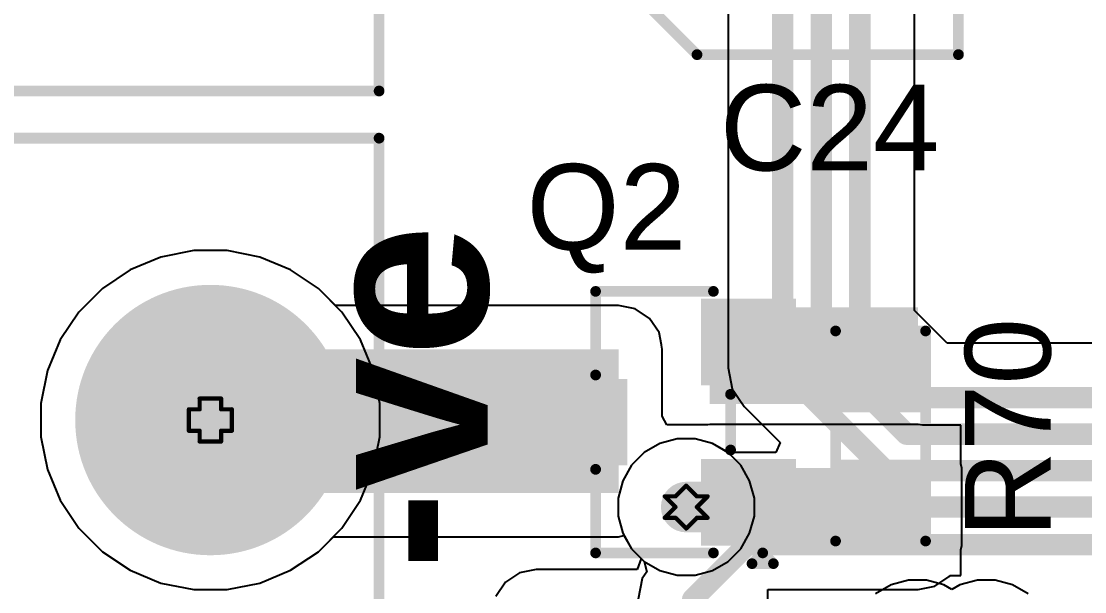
# Model space of a CAD drawing. Header units: inches. Extents: x -3 to 5437, y -3 to 5435.
# Drawn here: x 6.85 to 19.45, y 72.17 to 78.93 of the extents above; entities that cross this region are included whole.
import ezdxf

# ---------------------------------------------------------------- set-up
doc = ezdxf.new("R2010")
doc.units = ezdxf.units.IN
for name, color, linetype in [('Bottom Layer', 5, 'Continuous'), ('Bottom Solder', 6, 'Continuous'), ('Drill Drawing', 1, 'Continuous'), ('GND', 16, 'Continuous'), ('Multi-Layer', 9, 'Continuous'), ('Pad Holes', 156, 'Continuous'), ('PWR', 76, 'Continuous'), ('Top Layer', 1, 'Continuous'), ('Top Overlay', 2, 'Continuous'), ('Top Paste', 8, 'Continuous'), ('Top Solder', 216, 'Continuous'), ('Via Holes', 16, 'Continuous')]:
    doc.layers.add(name, color=color, linetype=linetype)
doc.styles.add('Arial', font='', dxfattribs={"height": 0.2})
doc.styles.add('Arial_Bold', font='', dxfattribs={"height": 0.2})
doc.styles.get('Arial').set_extended_font_data('Arial')
doc.styles.get('Arial_Bold').set_extended_font_data('Arial', bold=True)

# ---------------------------------------------------------------- blocks, each defined once
blk = doc.blocks.new('____23_123')
at = {"layer": 'Top Layer'}
for points in [[(-0.41, 1.46), (0.41, 1.46), (0.41, 0.54), (-0.41, 0.54)], [(-1.36, -0.54), (-0.54, -0.54), (-0.54, -1.46), (-1.36, -1.46)], [(0.54, -0.54), (1.36, -0.54), (1.36, -1.46), (0.54, -1.46)]]:
    blk.add_hatch(color=1, dxfattribs=at).paths.add_polyline_path(points)
at = {"layer": 'Top Paste'}
for points in [[(-0.41, 1.46), (0.41, 1.46), (0.41, 0.54), (-0.41, 0.54)], [(-1.36, -0.54), (-0.54, -0.54), (-0.54, -1.46), (-1.36, -1.46)], [(0.54, -0.54), (1.36, -0.54), (1.36, -1.46), (0.54, -1.46)]]:
    blk.add_hatch(color=8, dxfattribs=at).paths.add_polyline_path(points)
at = {"layer": 'Top Solder'}
for points in [[(-0.512, 1.562), (0.512, 1.562), (0.512, 0.438), (-0.512, 0.438)], [(-1.462, -0.438), (-0.438, -0.438), (-0.438, -1.562), (-1.462, -1.562)], [(0.438, -0.438), (1.462, -0.438), (1.462, -1.562), (0.438, -1.562)]]:
    blk.add_hatch(color=216, dxfattribs=at).paths.add_polyline_path(points)
at = {"layer": 'Top Overlay'}
for points in [[(-1.549, 0.813, 0.127, 0.127, 0), (-1.549, -0.584, 0.127, 0.127, 0)], [(-1.549, 0.813, 0.127, 0.127, 0), (-0.559, 0.813, 0.127, 0.127, 0)], [(0.559, 0.813, 0.127, 0.127, 0), (1.549, 0.813, 0.127, 0.127, 0)], [(1.549, 0.813, 0.127, 0.127, 0), (1.549, -0.584, 0.127, 0.127, 0)], [(-0.33, -0.787, 0.127, 0.127, 0), (0.33, -0.787, 0.127, 0.127, 0)], [(-1.676, -1.041, 0.127, 0.127, 0), (-1.549, -1.168, 0.127, 0.127, 0)], [(-1.676, -1.041, 0.127, 0.127, 0), (-1.676, -1.295, 0.127, 0.127, 0)], [(-1.549, -1.168, 0.127, 0.127, 0), (-1.676, -1.295, 0.127, 0.127, 0)]]:
    blk.add_lwpolyline(points, format="xyseb", dxfattribs=at)
for points in [[(-1.581, 0.813, 0.0635, 0.0635, 1), (-1.518, 0.813, 0.0635, 0.0635, 1)], [(-1.581, 0.813, 0.0635, 0.0635, 1), (-1.518, 0.813, 0.0635, 0.0635, 1)], [(-0.591, 0.813, 0.0635, 0.0635, 1), (-0.527, 0.813, 0.0635, 0.0635, 1)], [(0.527, 0.813, 0.0635, 0.0635, 1), (0.591, 0.813, 0.0635, 0.0635, 1)], [(1.518, 0.813, 0.0635, 0.0635, 1), (1.581, 0.813, 0.0635, 0.0635, 1)], [(1.518, 0.813, 0.0635, 0.0635, 1), (1.581, 0.813, 0.0635, 0.0635, 1)], [(-1.581, -0.584, 0.0635, 0.0635, 1), (-1.518, -0.584, 0.0635, 0.0635, 1)], [(1.518, -0.584, 0.0635, 0.0635, 1), (1.581, -0.584, 0.0635, 0.0635, 1)], [(-0.362, -0.787, 0.0635, 0.0635, 1), (-0.298, -0.787, 0.0635, 0.0635, 1)], [(0.298, -0.787, 0.0635, 0.0635, 1), (0.362, -0.787, 0.0635, 0.0635, 1)], [(-1.708, -1.041, 0.0635, 0.0635, 1), (-1.645, -1.041, 0.0635, 0.0635, 1)], [(-1.708, -1.041, 0.0635, 0.0635, 1), (-1.645, -1.041, 0.0635, 0.0635, 1)], [(-1.581, -1.168, 0.0635, 0.0635, 1), (-1.518, -1.168, 0.0635, 0.0635, 1)], [(-1.581, -1.168, 0.0635, 0.0635, 1), (-1.518, -1.168, 0.0635, 0.0635, 1)], [(-1.708, -1.295, 0.0635, 0.0635, 1), (-1.645, -1.295, 0.0635, 0.0635, 1)], [(-1.708, -1.295, 0.0635, 0.0635, 1), (-1.645, -1.295, 0.0635, 0.0635, 1)]]:
    blk.add_lwpolyline(points, format="xyseb", close=True, dxfattribs=at)
blk = doc.blocks.new('RES_0603_135')
at = {"layer": 'Top Layer'}
for points in [[(-0.381, 0.4445), (-0.381, -0.4445), (-1.143, -0.4445), (-1.143, 0.4445)], [(1.143, 0.4445), (1.143, -0.4445), (0.381, -0.4445), (0.381, 0.4445)]]:
    blk.add_hatch(color=1, dxfattribs=at).paths.add_polyline_path(points)
at = {"layer": 'Top Paste'}
for points in [[(-0.381, 0.4445), (-0.381, -0.4445), (-1.143, -0.4445), (-1.143, 0.4445)], [(1.143, 0.4445), (1.143, -0.4445), (0.381, -0.4445), (0.381, 0.4445)]]:
    blk.add_hatch(color=8, dxfattribs=at).paths.add_polyline_path(points)
at = {"layer": 'Top Solder'}
for points in [[(-0.2794, 0.5461), (-0.2794, -0.5461), (-1.2446, -0.5461), (-1.2446, 0.5461)], [(1.2446, 0.5461), (1.2446, -0.5461), (0.2794, -0.5461), (0.2794, 0.5461)]]:
    blk.add_hatch(color=216, dxfattribs=at).paths.add_polyline_path(points)
at = {"layer": 'Top Overlay'}
for points in [[(-1.2446, 0.5334, 0.127, 0.127, 0), (1.2446, 0.5334, 0.127, 0.127, 0)], [(-1.2446, 0.5334, 0.127, 0.127, 0), (-1.2446, -0.5334, 0.127, 0.127, 0)], [(1.2446, 0.5334, 0.127, 0.127, 0), (1.2446, -0.5334, 0.127, 0.127, 0)], [(-1.2446, -0.5334, 0.127, 0.127, 0), (1.2446, -0.5334, 0.127, 0.127, 0)]]:
    blk.add_lwpolyline(points, format="xyseb", dxfattribs=at)
for points in [[(-1.27635, 0.5334, 0.0635, 0.0635, 1), (-1.21285, 0.5334, 0.0635, 0.0635, 1)], [(-1.27635, 0.5334, 0.0635, 0.0635, 1), (-1.21285, 0.5334, 0.0635, 0.0635, 1)], [(1.21285, 0.5334, 0.0635, 0.0635, 1), (1.27635, 0.5334, 0.0635, 0.0635, 1)], [(1.21285, 0.5334, 0.0635, 0.0635, 1), (1.27635, 0.5334, 0.0635, 0.0635, 1)], [(-1.27635, -0.5334, 0.0635, 0.0635, 1), (-1.21285, -0.5334, 0.0635, 0.0635, 1)], [(-1.27635, -0.5334, 0.0635, 0.0635, 1), (-1.21285, -0.5334, 0.0635, 0.0635, 1)], [(1.21285, -0.5334, 0.0635, 0.0635, 1), (1.27635, -0.5334, 0.0635, 0.0635, 1)], [(1.21285, -0.5334, 0.0635, 0.0635, 1), (1.27635, -0.5334, 0.0635, 0.0635, 1)]]:
    blk.add_lwpolyline(points, format="xyseb", close=True, dxfattribs=at)
blk = doc.blocks.new('TBP01R1_508_02BE_335')
at = {"layer": 'Bottom Layer'}
blk.add_hatch(color=5, dxfattribs=at).paths.add_polyline_path([(-4.04, 1.5), (-1.04, 1.5), (-1.04, -1.5), (-4.04, -1.5)])
h = blk.add_hatch(color=5, dxfattribs=at)
edge = h.paths.add_edge_path()
edge.add_arc((2.54, 0), 1.5, 0, 360)
at = {"layer": 'Bottom Solder'}
blk.add_hatch(color=6, dxfattribs=at).paths.add_polyline_path([(-4.142, 1.602), (-0.938, 1.602), (-0.938, -1.602), (-4.142, -1.602)])
h = blk.add_hatch(color=6, dxfattribs=at)
edge = h.paths.add_edge_path()
edge.add_arc((2.54, 0), 1.602, 0, 360)
at = {"layer": 'GND'}
blk.add_hatch(color=16, dxfattribs=at).paths.add_polyline_path([(-4.04, 1.5), (-1.04, 1.5), (-1.04, -1.5), (-4.04, -1.5)])
h = blk.add_hatch(color=16, dxfattribs=at)
edge = h.paths.add_edge_path()
edge.add_arc((2.54, 0), 1.5, 0, 360)
at = {"layer": 'Multi-Layer'}
blk.add_hatch(color=9, dxfattribs=at).paths.add_polyline_path([(-4.04, 1.5), (-1.04, 1.5), (-1.04, -1.5), (-4.04, -1.5)])
h = blk.add_hatch(color=9, dxfattribs=at)
edge = h.paths.add_edge_path()
edge.add_arc((2.54, 0), 1.5, 0, 360)
at = {"layer": 'Pad Holes'}
h = blk.add_hatch(color=7, dxfattribs=at)
edge = h.paths.add_edge_path()
edge.add_arc((-2.54, 0), 0.85, 0, 360)
h = blk.add_hatch(color=7, dxfattribs=at)
edge = h.paths.add_edge_path()
edge.add_arc((2.54, 0), 0.85, 0, 360)
at = {"layer": 'PWR'}
blk.add_hatch(color=76, dxfattribs=at).paths.add_polyline_path([(-4.04, 1.5), (-1.04, 1.5), (-1.04, -1.5), (-4.04, -1.5)])
h = blk.add_hatch(color=76, dxfattribs=at)
edge = h.paths.add_edge_path()
edge.add_arc((2.54, 0), 1.5, 0, 360)
at = {"layer": 'Top Layer'}
blk.add_hatch(color=1, dxfattribs=at).paths.add_polyline_path([(-4.04, 1.5), (-1.04, 1.5), (-1.04, -1.5), (-4.04, -1.5)])
h = blk.add_hatch(color=1, dxfattribs=at)
edge = h.paths.add_edge_path()
edge.add_arc((2.54, 0), 1.5, 0, 360)
at = {"layer": 'Top Solder'}
blk.add_hatch(color=216, dxfattribs=at).paths.add_polyline_path([(-4.142, 1.602), (-0.938, 1.602), (-0.938, -1.602), (-4.142, -1.602)])
h = blk.add_hatch(color=216, dxfattribs=at)
edge = h.paths.add_edge_path()
edge.add_arc((2.54, 0), 1.602, 0, 360)
at = {"layer": 'Top Overlay'}
for points in [[(-5.88, 10, 0.127, 0.127, 0), (-5.88, -2, 0.127, 0.127, 0)], [(-5.88, 10, 0.127, 0.127, 0), (5.88, 10, 0.127, 0.127, 0)], [(5.88, 10, 0.127, 0.127, 0), (5.88, -2, 0.127, 0.127, 0)], [(-3.683, 8.611, 0.254, 0.254, 0), (-3.2, 8.128, 0.254, 0.254, 0)], [(-1.905, 8.611, 0.254, 0.254, 0), (-2.388, 8.128, 0.254, 0.254, 0)], [(1.397, 8.611, 0.254, 0.254, 0), (1.88, 8.128, 0.254, 0.254, 0)], [(1.397, 8.611, 0.254, 0.254, 0), (1.88, 8.128, 0.254, 0.254, 0)], [(3.175, 8.611, 0.254, 0.254, 0), (2.692, 8.128, 0.254, 0.254, 0)], [(3.175, 8.611, 0.254, 0.254, 0), (2.692, 8.128, 0.254, 0.254, 0)], [(-3.2, 8.128, 0.254, 0.254, 0), (-2.388, 8.128, 0.254, 0.254, 0)], [(1.88, 8.128, 0.254, 0.254, 0), (2.692, 8.128, 0.254, 0.254, 0)], [(1.88, 8.128, 0.254, 0.254, 0), (2.692, 8.128, 0.254, 0.254, 0)], [(-5.88, -2, 0.127, 0.127, 0), (5.88, -2, 0.127, 0.127, 0)]]:
    blk.add_lwpolyline(points, format="xyseb", dxfattribs=at)
for points in [[(-5.912, 10, 0.0635, 0.0635, 1), (-5.848, 10, 0.0635, 0.0635, 1)], [(-5.912, 10, 0.0635, 0.0635, 1), (-5.848, 10, 0.0635, 0.0635, 1)], [(5.848, 10, 0.0635, 0.0635, 1), (5.912, 10, 0.0635, 0.0635, 1)], [(5.848, 10, 0.0635, 0.0635, 1), (5.912, 10, 0.0635, 0.0635, 1)], [(-3.747, 8.611, 0.127, 0.127, 1), (-3.619, 8.611, 0.127, 0.127, 1)], [(-1.968, 8.611, 0.127, 0.127, 1), (-1.841, 8.611, 0.127, 0.127, 1)], [(1.333, 8.611, 0.127, 0.127, 1), (1.46, 8.611, 0.127, 0.127, 1)], [(1.333, 8.611, 0.127, 0.127, 1), (1.46, 8.611, 0.127, 0.127, 1)], [(3.111, 8.611, 0.127, 0.127, 1), (3.239, 8.611, 0.127, 0.127, 1)], [(3.111, 8.611, 0.127, 0.127, 1), (3.239, 8.611, 0.127, 0.127, 1)], [(-3.264, 8.128, 0.127, 0.127, 1), (-3.137, 8.128, 0.127, 0.127, 1)], [(-3.264, 8.128, 0.127, 0.127, 1), (-3.137, 8.128, 0.127, 0.127, 1)], [(-2.451, 8.128, 0.127, 0.127, 1), (-2.324, 8.128, 0.127, 0.127, 1)], [(-2.451, 8.128, 0.127, 0.127, 1), (-2.324, 8.128, 0.127, 0.127, 1)], [(1.816, 8.128, 0.127, 0.127, 1), (1.943, 8.128, 0.127, 0.127, 1)], [(1.816, 8.128, 0.127, 0.127, 1), (1.943, 8.128, 0.127, 0.127, 1)], [(1.816, 8.128, 0.127, 0.127, 1), (1.943, 8.128, 0.127, 0.127, 1)], [(1.816, 8.128, 0.127, 0.127, 1), (1.943, 8.128, 0.127, 0.127, 1)], [(2.629, 8.128, 0.127, 0.127, 1), (2.756, 8.128, 0.127, 0.127, 1)], [(2.629, 8.128, 0.127, 0.127, 1), (2.756, 8.128, 0.127, 0.127, 1)], [(2.629, 8.128, 0.127, 0.127, 1), (2.756, 8.128, 0.127, 0.127, 1)], [(2.629, 8.128, 0.127, 0.127, 1), (2.756, 8.128, 0.127, 0.127, 1)], [(-2.618, -1.702, 0.2, 0.2, 1), (-2.818, -1.702, 0.2, 0.2, 1)], [(-2.868, -1.702, 0.1, 0.1, 1), (-2.768, -1.702, 0.1, 0.1, 1)], [(-2.668, -1.702, 0.1, 0.1, 1), (-2.568, -1.702, 0.1, 0.1, 1)], [(-5.912, -2, 0.0635, 0.0635, 1), (-5.848, -2, 0.0635, 0.0635, 1)], [(-5.912, -2, 0.0635, 0.0635, 1), (-5.848, -2, 0.0635, 0.0635, 1)], [(5.848, -2, 0.0635, 0.0635, 1), (5.912, -2, 0.0635, 0.0635, 1)], [(5.848, -2, 0.0635, 0.0635, 1), (5.912, -2, 0.0635, 0.0635, 1)]]:
    blk.add_lwpolyline(points, format="xyseb", close=True, dxfattribs=at)
blk = doc.blocks.new('TBP01R1_508_02BE_336')
at = {"layer": 'Bottom Layer'}
blk.add_hatch(color=5, dxfattribs=at).paths.add_polyline_path([(-4.04, 1.5), (-1.04, 1.5), (-1.04, -1.5), (-4.04, -1.5)])
h = blk.add_hatch(color=5, dxfattribs=at)
edge = h.paths.add_edge_path()
edge.add_arc((2.54, 0), 1.5, 0, 360)
at = {"layer": 'Bottom Solder'}
blk.add_hatch(color=6, dxfattribs=at).paths.add_polyline_path([(-4.142, 1.602), (-0.938, 1.602), (-0.938, -1.602), (-4.142, -1.602)])
h = blk.add_hatch(color=6, dxfattribs=at)
edge = h.paths.add_edge_path()
edge.add_arc((2.54, 0), 1.602, 0, 360)
at = {"layer": 'GND'}
blk.add_hatch(color=16, dxfattribs=at).paths.add_polyline_path([(-4.04, 1.5), (-1.04, 1.5), (-1.04, -1.5), (-4.04, -1.5)])
h = blk.add_hatch(color=16, dxfattribs=at)
edge = h.paths.add_edge_path()
edge.add_arc((2.54, 0), 1.5, 0, 360)
at = {"layer": 'Multi-Layer'}
blk.add_hatch(color=9, dxfattribs=at).paths.add_polyline_path([(-4.04, 1.5), (-1.04, 1.5), (-1.04, -1.5), (-4.04, -1.5)])
h = blk.add_hatch(color=9, dxfattribs=at)
edge = h.paths.add_edge_path()
edge.add_arc((2.54, 0), 1.5, 0, 360)
at = {"layer": 'Pad Holes'}
h = blk.add_hatch(color=7, dxfattribs=at)
edge = h.paths.add_edge_path()
edge.add_arc((-2.54, 0), 0.85, 0, 360)
h = blk.add_hatch(color=7, dxfattribs=at)
edge = h.paths.add_edge_path()
edge.add_arc((2.54, 0), 0.85, 0, 360)
at = {"layer": 'PWR'}
blk.add_hatch(color=76, dxfattribs=at).paths.add_polyline_path([(-4.04, 1.5), (-1.04, 1.5), (-1.04, -1.5), (-4.04, -1.5)])
h = blk.add_hatch(color=76, dxfattribs=at)
edge = h.paths.add_edge_path()
edge.add_arc((2.54, 0), 1.5, 0, 360)
at = {"layer": 'Top Layer'}
blk.add_hatch(color=1, dxfattribs=at).paths.add_polyline_path([(-4.04, 1.5), (-1.04, 1.5), (-1.04, -1.5), (-4.04, -1.5)])
h = blk.add_hatch(color=1, dxfattribs=at)
edge = h.paths.add_edge_path()
edge.add_arc((2.54, 0), 1.5, 0, 360)
at = {"layer": 'Top Solder'}
blk.add_hatch(color=216, dxfattribs=at).paths.add_polyline_path([(-4.142, 1.602), (-0.938, 1.602), (-0.938, -1.602), (-4.142, -1.602)])
h = blk.add_hatch(color=216, dxfattribs=at)
edge = h.paths.add_edge_path()
edge.add_arc((2.54, 0), 1.602, 0, 360)
at = {"layer": 'Top Overlay'}
for points in [[(-5.88, 10, 0.127, 0.127, 0), (5.88, 10, 0.127, 0.127, 0)], [(-5.88, 10, 0.127, 0.127, 0), (-5.88, -2, 0.127, 0.127, 0)], [(5.88, 10, 0.127, 0.127, 0), (5.88, -2, 0.127, 0.127, 0)], [(-3.683, 8.611, 0.254, 0.254, 0), (-3.2, 8.128, 0.254, 0.254, 0)], [(-1.905, 8.611, 0.254, 0.254, 0), (-2.388, 8.128, 0.254, 0.254, 0)], [(1.397, 8.611, 0.254, 0.254, 0), (1.88, 8.128, 0.254, 0.254, 0)], [(1.397, 8.611, 0.254, 0.254, 0), (1.88, 8.128, 0.254, 0.254, 0)], [(3.175, 8.611, 0.254, 0.254, 0), (2.692, 8.128, 0.254, 0.254, 0)], [(3.175, 8.611, 0.254, 0.254, 0), (2.692, 8.128, 0.254, 0.254, 0)], [(-3.2, 8.128, 0.254, 0.254, 0), (-2.388, 8.128, 0.254, 0.254, 0)], [(1.88, 8.128, 0.254, 0.254, 0), (2.692, 8.128, 0.254, 0.254, 0)], [(1.88, 8.128, 0.254, 0.254, 0), (2.692, 8.128, 0.254, 0.254, 0)], [(-5.88, -2, 0.127, 0.127, 0), (5.88, -2, 0.127, 0.127, 0)]]:
    blk.add_lwpolyline(points, format="xyseb", dxfattribs=at)
for points in [[(-5.912, 10, 0.0635, 0.0635, 1), (-5.848, 10, 0.0635, 0.0635, 1)], [(-5.912, 10, 0.0635, 0.0635, 1), (-5.848, 10, 0.0635, 0.0635, 1)], [(5.848, 10, 0.0635, 0.0635, 1), (5.912, 10, 0.0635, 0.0635, 1)], [(5.848, 10, 0.0635, 0.0635, 1), (5.912, 10, 0.0635, 0.0635, 1)], [(-3.747, 8.611, 0.127, 0.127, 1), (-3.619, 8.611, 0.127, 0.127, 1)], [(-1.968, 8.611, 0.127, 0.127, 1), (-1.841, 8.611, 0.127, 0.127, 1)], [(1.333, 8.611, 0.127, 0.127, 1), (1.46, 8.611, 0.127, 0.127, 1)], [(1.333, 8.611, 0.127, 0.127, 1), (1.46, 8.611, 0.127, 0.127, 1)], [(3.111, 8.611, 0.127, 0.127, 1), (3.239, 8.611, 0.127, 0.127, 1)], [(3.111, 8.611, 0.127, 0.127, 1), (3.239, 8.611, 0.127, 0.127, 1)], [(-3.264, 8.128, 0.127, 0.127, 1), (-3.137, 8.128, 0.127, 0.127, 1)], [(-3.264, 8.128, 0.127, 0.127, 1), (-3.137, 8.128, 0.127, 0.127, 1)], [(-2.451, 8.128, 0.127, 0.127, 1), (-2.324, 8.128, 0.127, 0.127, 1)], [(-2.451, 8.128, 0.127, 0.127, 1), (-2.324, 8.128, 0.127, 0.127, 1)], [(1.816, 8.128, 0.127, 0.127, 1), (1.943, 8.128, 0.127, 0.127, 1)], [(1.816, 8.128, 0.127, 0.127, 1), (1.943, 8.128, 0.127, 0.127, 1)], [(1.816, 8.128, 0.127, 0.127, 1), (1.943, 8.128, 0.127, 0.127, 1)], [(1.816, 8.128, 0.127, 0.127, 1), (1.943, 8.128, 0.127, 0.127, 1)], [(2.629, 8.128, 0.127, 0.127, 1), (2.756, 8.128, 0.127, 0.127, 1)], [(2.629, 8.128, 0.127, 0.127, 1), (2.756, 8.128, 0.127, 0.127, 1)], [(2.629, 8.128, 0.127, 0.127, 1), (2.756, 8.128, 0.127, 0.127, 1)], [(2.629, 8.128, 0.127, 0.127, 1), (2.756, 8.128, 0.127, 0.127, 1)], [(-2.618, -1.702, 0.2, 0.2, 1), (-2.818, -1.702, 0.2, 0.2, 1)], [(-2.868, -1.702, 0.1, 0.1, 1), (-2.768, -1.702, 0.1, 0.1, 1)], [(-2.668, -1.702, 0.1, 0.1, 1), (-2.568, -1.702, 0.1, 0.1, 1)], [(-5.912, -2, 0.0635, 0.0635, 1), (-5.848, -2, 0.0635, 0.0635, 1)], [(-5.912, -2, 0.0635, 0.0635, 1), (-5.848, -2, 0.0635, 0.0635, 1)], [(5.848, -2, 0.0635, 0.0635, 1), (5.912, -2, 0.0635, 0.0635, 1)], [(5.848, -2, 0.0635, 0.0635, 1), (5.912, -2, 0.0635, 0.0635, 1)]]:
    blk.add_lwpolyline(points, format="xyseb", close=True, dxfattribs=at)
blk = doc.blocks.new('RVT1E100M0405__349')
at = {"layer": 'Top Layer'}
for points in [[(-3.1, 0.8), (-0.5, 0.8), (-0.5, -0.8), (-3.1, -0.8)], [(0.5, 0.8), (3.1, 0.8), (3.1, -0.8), (0.5, -0.8)]]:
    blk.add_hatch(color=1, dxfattribs=at).paths.add_polyline_path(points)
at = {"layer": 'Top Paste'}
for points in [[(-3.1, 0.8), (-0.5, 0.8), (-0.5, -0.8), (-3.1, -0.8)], [(0.5, 0.8), (3.1, 0.8), (3.1, -0.8), (0.5, -0.8)]]:
    blk.add_hatch(color=8, dxfattribs=at).paths.add_polyline_path(points)
at = {"layer": 'Top Solder'}
for points in [[(-3.202, 0.902), (-0.398, 0.902), (-0.398, -0.902), (-3.202, -0.902)], [(0.398, 0.902), (3.202, 0.902), (3.202, -0.902), (0.398, -0.902)]]:
    blk.add_hatch(color=216, dxfattribs=at).paths.add_polyline_path(points)
at = {"layer": 'Top Overlay'}
for points in [[(-2.115, 1.035, 0.127, 0.127, 0), (-0.94, 2.21, 0.127, 0.127, 0)], [(-0.94, 2.21, 0.127, 0.127, 0), (2.159, 2.21, 0.127, 0.127, 0)], [(2.159, 0.991, 0.127, 0.127, 0), (2.159, 2.21, 0.127, 0.127, 0)], [(-2.743, 0.94, 0.127, 0.127, 0), (-2.743, 1.651, 0.127, 0.127, 0)], [(-3.099, 1.295, 0.127, 0.127, 0), (-2.388, 1.295, 0.127, 0.127, 0)], [(-2.115, 0.889, 0.127, 0.127, 0), (-2.115, 1.035, 0.127, 0.127, 0)], [(-2.115, -1.035, 0.127, 0.127, 0), (-2.115, -0.889, 0.127, 0.127, 0)], [(-2.115, -1.035, 0.127, 0.127, 0), (-0.94, -2.21, 0.127, 0.127, 0)], [(2.159, -2.21, 0.127, 0.127, 0), (2.159, -0.991, 0.127, 0.127, 0)], [(-0.94, -2.21, 0.127, 0.127, 0), (2.159, -2.21, 0.127, 0.127, 0)]]:
    blk.add_lwpolyline(points, format="xyseb", dxfattribs=at)
for points in [[(-0.972, 2.21, 0.0635, 0.0635, 1), (-0.908, 2.21, 0.0635, 0.0635, 1)], [(-0.972, 2.21, 0.0635, 0.0635, 1), (-0.908, 2.21, 0.0635, 0.0635, 1)], [(2.127, 2.21, 0.0635, 0.0635, 1), (2.191, 2.21, 0.0635, 0.0635, 1)], [(2.127, 2.21, 0.0635, 0.0635, 1), (2.191, 2.21, 0.0635, 0.0635, 1)], [(-2.775, 1.651, 0.0635, 0.0635, 1), (-2.711, 1.651, 0.0635, 0.0635, 1)], [(-3.131, 1.295, 0.0635, 0.0635, 1), (-3.067, 1.295, 0.0635, 0.0635, 1)], [(-2.419, 1.295, 0.0635, 0.0635, 1), (-2.356, 1.295, 0.0635, 0.0635, 1)], [(-2.146, 1.035, 0.0635, 0.0635, 1), (-2.083, 1.035, 0.0635, 0.0635, 1)], [(-2.146, 1.035, 0.0635, 0.0635, 1), (-2.083, 1.035, 0.0635, 0.0635, 1)], [(2.127, 0.991, 0.0635, 0.0635, 1), (2.191, 0.991, 0.0635, 0.0635, 1)], [(-2.775, 0.94, 0.0635, 0.0635, 1), (-2.711, 0.94, 0.0635, 0.0635, 1)], [(-2.146, 0.889, 0.0635, 0.0635, 1), (-2.083, 0.889, 0.0635, 0.0635, 1)], [(-2.146, -0.889, 0.0635, 0.0635, 1), (-2.083, -0.889, 0.0635, 0.0635, 1)], [(-2.146, -1.035, 0.0635, 0.0635, 1), (-2.083, -1.035, 0.0635, 0.0635, 1)], [(-2.146, -1.035, 0.0635, 0.0635, 1), (-2.083, -1.035, 0.0635, 0.0635, 1)], [(2.127, -0.991, 0.0635, 0.0635, 1), (2.191, -0.991, 0.0635, 0.0635, 1)], [(-0.972, -2.21, 0.0635, 0.0635, 1), (-0.908, -2.21, 0.0635, 0.0635, 1)], [(-0.972, -2.21, 0.0635, 0.0635, 1), (-0.908, -2.21, 0.0635, 0.0635, 1)], [(2.127, -2.21, 0.0635, 0.0635, 1), (2.191, -2.21, 0.0635, 0.0635, 1)], [(2.127, -2.21, 0.0635, 0.0635, 1), (2.191, -2.21, 0.0635, 0.0635, 1)]]:
    blk.add_lwpolyline(points, format="xyseb", close=True, dxfattribs=at)

msp = doc.modelspace()

# ---------------------------------------------------------------- hatches: boundary and pattern name
at = {"layer": 'Bottom Layer'}
h = msp.add_hatch(color=5, dxfattribs=at)
edge = h.paths.add_edge_path()
edge.add_arc((14.731, 73.177), 0.3, 0, 360)
at = {"layer": 'GND'}
h = msp.add_hatch(color=16, dxfattribs=at)
edge = h.paths.add_edge_path()
edge.add_arc((14.731, 73.177), 0.3, 0, 360)
at = {"layer": 'PWR'}
h = msp.add_hatch(color=76, dxfattribs=at)
edge = h.paths.add_edge_path()
edge.add_arc((14.731, 73.177), 0.3, 0, 360)
at = {"layer": 'Top Layer'}
for points in [[(15.01, 74.4), (17.48, 74.4), (17.48, 75.543), (15.01, 75.543)], [(8.14, 73.344), (13.93, 73.344), (13.93, 75.046), (8.14, 75.046)], [(15.01, 72.72), (17.48, 72.72), (17.48, 73.638), (15.01, 73.638)], [(14.731, 72.877), (15.469, 72.877), (15.469, 73.477), (14.731, 73.477)]]:
    msp.add_hatch(color=1, dxfattribs=at).paths.add_polyline_path(points)
h = msp.add_hatch(color=1, dxfattribs=at)
edge = h.paths.add_edge_path()
edge.add_arc((14.731, 73.177), 0.3, 0, 360)
at = {"layer": 'Via Holes'}
h = msp.add_hatch(color=7, dxfattribs=at)
edge = h.paths.add_edge_path()
edge.add_arc((14.731, 73.177), 0.15, 0, 360)

# ---------------------------------------------------------------- linework, layer by layer
at = {"layer": 'Bottom Layer'}
for p, q in [((17.437, 75.508), (17.437, 110.03)), ((15.228, 84.76), (15.228, 74.826)), ((8.505, 76.139), (8.14, 75.987)), ((8.893, 76.216), (8.505, 76.139)), ((9.289, 76.216), (8.893, 76.216)), ((9.677, 76.139), (9.289, 76.216)), ((10.042, 75.987), (9.677, 76.139)), ((8.14, 75.987), (7.811, 75.768)), ((10.371, 75.768), (10.042, 75.987)), ((7.811, 75.768), (7.531, 75.488)), ((10.651, 75.488), (10.371, 75.768)), ((17.825, 75.12), (17.437, 75.508)), ((7.531, 75.488), (7.312, 75.159)), ((10.871, 75.159), (10.651, 75.488)), ((7.312, 75.159), (7.16, 74.794)), ((11.022, 74.794), (10.871, 75.159)), ((64.107, 75.12), (17.825, 75.12)), ((7.16, 74.794), (7.083, 74.406)), ((11.099, 74.406), (11.022, 74.794)), ((15.228, 74.826), (15.277, 74.578)), ((15.277, 74.578), (15.417, 74.368)), ((7.083, 74.406), (7.083, 74.01)), ((11.099, 74.01), (11.099, 74.406)), ((15.417, 74.368), (15.843, 73.942)), ((7.083, 74.01), (7.16, 73.622)), ((11.022, 73.622), (11.099, 74.01)), ((14.419, 73.93), (14.234, 73.824)), ((14.624, 73.985), (14.419, 73.93)), ((14.837, 73.985), (14.624, 73.985)), ((15.042, 73.93), (14.837, 73.985)), ((15.225, 73.825), (15.042, 73.93)), ((15.843, 73.942), (15.794, 73.825)), ((14.234, 73.824), (14.084, 73.674)), ((15.794, 73.825), (15.225, 73.825)), ((7.16, 73.622), (7.312, 73.257)), ((10.871, 73.257), (11.022, 73.622)), ((14.084, 73.674), (13.978, 73.489)), ((13.978, 73.489), (13.923, 73.284)), ((7.312, 73.257), (7.531, 72.928)), ((10.651, 72.928), (10.871, 73.257)), ((13.923, 73.284), (13.923, 73.071)), ((13.923, 73.071), (13.978, 72.866)), ((7.531, 72.928), (7.811, 72.648)), ((10.371, 72.648), (10.651, 72.928)), ((13.978, 72.866), (14.084, 72.681)), ((7.811, 72.648), (8.14, 72.428)), ((10.042, 72.428), (10.371, 72.648)), ((14.084, 72.681), (14.234, 72.531)), ((14.234, 72.531), (14.263, 72.41)), ((8.14, 72.428), (8.505, 72.277)), ((9.677, 72.277), (10.042, 72.428)), ((14.263, 72.41), (14.21, 72.331)), ((8.505, 72.277), (8.893, 72.2)), ((9.289, 72.2), (9.677, 72.277)), ((14.21, 72.331), (14.161, 72.084)), ((8.893, 72.2), (9.289, 72.2))]:
    msp.add_line(p, q, dxfattribs=at)
for points in [[(16.789, 75.24, 0.254, 0.254, 0), (16.789, 110.03, 0.254, 0.254, 0)], [(16.332, 75.051, 0.254, 0.254, 0), (16.332, 97.607, 0.254, 0.254, 0)], [(15.875, 74.826, 0.254, 0.254, 0), (15.875, 85.206, 0.254, 0.254, 0)], [(16.789, 75.24, 0.254, 0.254, 0), (17.557, 74.473, 0.254, 0.254, 0)], [(16.332, 75.051, 0.254, 0.254, 0), (17.342, 74.041, 0.254, 0.254, 0)], [(15.875, 74.826, 0.254, 0.254, 0), (17.091, 73.609, 0.254, 0.254, 0)], [(17.557, 74.473, 0.254, 0.254, 0), (81.635, 74.473, 0.254, 0.254, 0)], [(17.342, 74.041, 0.254, 0.254, 0), (81.814, 74.041, 0.254, 0.254, 0)], [(17.091, 73.609, 0.254, 0.254, 0), (81.992, 73.609, 0.254, 0.254, 0)], [(14.731, 73.177, 0.254, 0.254, 0), (82.208, 73.177, 0.254, 0.254, 0)], [(14.808, 72.084, 0.254, 0.254, 0), (15.456, 72.731, 0.254, 0.254, 0)], [(15.456, 72.731, 0.254, 0.254, 0), (93.343, 72.731, 0.254, 0.254, 0)], [(14.808, 60.844, 0.254, 0.254, 0), (14.808, 72.084, 0.254, 0.254, 0)]]:
    msp.add_lwpolyline(points, format="xyseb", dxfattribs=at)
for points in [[(16.726, 75.24, 0.127, 0.127, 1), (16.853, 75.24, 0.127, 0.127, 1)], [(16.726, 75.24, 0.127, 0.127, 1), (16.853, 75.24, 0.127, 0.127, 1)], [(16.269, 75.051, 0.127, 0.127, 1), (16.396, 75.051, 0.127, 0.127, 1)], [(16.269, 75.051, 0.127, 0.127, 1), (16.396, 75.051, 0.127, 0.127, 1)], [(15.812, 74.826, 0.127, 0.127, 1), (15.938, 74.826, 0.127, 0.127, 1)], [(15.812, 74.826, 0.127, 0.127, 1), (15.938, 74.826, 0.127, 0.127, 1)], [(17.493, 74.473, 0.127, 0.127, 1), (17.62, 74.473, 0.127, 0.127, 1)], [(17.493, 74.473, 0.127, 0.127, 1), (17.62, 74.473, 0.127, 0.127, 1)], [(17.278, 74.041, 0.127, 0.127, 1), (17.405, 74.041, 0.127, 0.127, 1)], [(17.278, 74.041, 0.127, 0.127, 1), (17.405, 74.041, 0.127, 0.127, 1)], [(17.028, 73.609, 0.127, 0.127, 1), (17.155, 73.609, 0.127, 0.127, 1)], [(17.028, 73.609, 0.127, 0.127, 1), (17.155, 73.609, 0.127, 0.127, 1)], [(14.667, 73.177, 0.127, 0.127, 1), (14.794, 73.177, 0.127, 0.127, 1)], [(15.392, 72.731, 0.127, 0.127, 1), (15.519, 72.731, 0.127, 0.127, 1)], [(15.392, 72.731, 0.127, 0.127, 1), (15.519, 72.731, 0.127, 0.127, 1)], [(14.745, 72.084, 0.127, 0.127, 1), (14.872, 72.084, 0.127, 0.127, 1)], [(14.745, 72.084, 0.127, 0.127, 1), (14.872, 72.084, 0.127, 0.127, 1)]]:
    msp.add_lwpolyline(points, format="xyseb", close=True, dxfattribs=at)
at = {"layer": 'Drill Drawing'}
for points in [[(8.964, 74.335, 0.0508, 0.0508, 0), (8.964, 74.462, 0.0508, 0.0508, 0)], [(8.964, 74.462, 0.0508, 0.0508, 0), (9.218, 74.462, 0.0508, 0.0508, 0)], [(9.218, 74.335, 0.0508, 0.0508, 0), (9.218, 74.462, 0.0508, 0.0508, 0)], [(8.837, 74.081, 0.0508, 0.0508, 0), (8.837, 74.335, 0.0508, 0.0508, 0)], [(8.837, 74.335, 0.0508, 0.0508, 0), (8.964, 74.335, 0.0508, 0.0508, 0)], [(9.218, 74.335, 0.0508, 0.0508, 0), (9.345, 74.335, 0.0508, 0.0508, 0)], [(9.345, 74.081, 0.0508, 0.0508, 0), (9.345, 74.335, 0.0508, 0.0508, 0)], [(8.837, 74.081, 0.0508, 0.0508, 0), (8.964, 74.081, 0.0508, 0.0508, 0)], [(8.964, 73.954, 0.0508, 0.0508, 0), (8.964, 74.081, 0.0508, 0.0508, 0)], [(9.218, 74.081, 0.0508, 0.0508, 0), (9.345, 74.081, 0.0508, 0.0508, 0)], [(9.218, 73.954, 0.0508, 0.0508, 0), (9.218, 74.081, 0.0508, 0.0508, 0)], [(8.964, 73.954, 0.0508, 0.0508, 0), (9.218, 73.954, 0.0508, 0.0508, 0)], [(14.604, 73.304, 0.0508, 0.0508, 0), (14.731, 73.431, 0.0508, 0.0508, 0)], [(14.731, 73.431, 0.0508, 0.0508, 0), (14.858, 73.304, 0.0508, 0.0508, 0)], [(14.477, 73.304, 0.0508, 0.0508, 0), (14.604, 73.177, 0.0508, 0.0508, 0)], [(14.477, 73.304, 0.0508, 0.0508, 0), (14.604, 73.304, 0.0508, 0.0508, 0)], [(14.858, 73.304, 0.0508, 0.0508, 0), (14.985, 73.304, 0.0508, 0.0508, 0)], [(14.858, 73.177, 0.0508, 0.0508, 0), (14.985, 73.304, 0.0508, 0.0508, 0)], [(14.477, 73.05, 0.0508, 0.0508, 0), (14.604, 73.177, 0.0508, 0.0508, 0)], [(14.858, 73.177, 0.0508, 0.0508, 0), (14.985, 73.05, 0.0508, 0.0508, 0)], [(14.477, 73.05, 0.0508, 0.0508, 0), (14.604, 73.05, 0.0508, 0.0508, 0)], [(14.604, 73.05, 0.0508, 0.0508, 0), (14.731, 72.923, 0.0508, 0.0508, 0)], [(14.731, 72.923, 0.0508, 0.0508, 0), (14.858, 73.05, 0.0508, 0.0508, 0)], [(14.858, 73.05, 0.0508, 0.0508, 0), (14.985, 73.05, 0.0508, 0.0508, 0)]]:
    msp.add_lwpolyline(points, format="xyseb", dxfattribs=at)
for points in [[(8.951, 74.462, 0.0254, 0.0254, 1), (8.977, 74.462, 0.0254, 0.0254, 1)], [(8.951, 74.462, 0.0254, 0.0254, 1), (8.977, 74.462, 0.0254, 0.0254, 1)], [(9.205, 74.462, 0.0254, 0.0254, 1), (9.231, 74.462, 0.0254, 0.0254, 1)], [(9.205, 74.462, 0.0254, 0.0254, 1), (9.231, 74.462, 0.0254, 0.0254, 1)], [(8.824, 74.335, 0.0254, 0.0254, 1), (8.85, 74.335, 0.0254, 0.0254, 1)], [(8.824, 74.335, 0.0254, 0.0254, 1), (8.85, 74.335, 0.0254, 0.0254, 1)], [(8.951, 74.335, 0.0254, 0.0254, 1), (8.977, 74.335, 0.0254, 0.0254, 1)], [(8.951, 74.335, 0.0254, 0.0254, 1), (8.977, 74.335, 0.0254, 0.0254, 1)], [(9.205, 74.335, 0.0254, 0.0254, 1), (9.231, 74.335, 0.0254, 0.0254, 1)], [(9.205, 74.335, 0.0254, 0.0254, 1), (9.231, 74.335, 0.0254, 0.0254, 1)], [(9.332, 74.335, 0.0254, 0.0254, 1), (9.358, 74.335, 0.0254, 0.0254, 1)], [(9.332, 74.335, 0.0254, 0.0254, 1), (9.358, 74.335, 0.0254, 0.0254, 1)], [(8.824, 74.081, 0.0254, 0.0254, 1), (8.85, 74.081, 0.0254, 0.0254, 1)], [(8.824, 74.081, 0.0254, 0.0254, 1), (8.85, 74.081, 0.0254, 0.0254, 1)], [(8.951, 74.081, 0.0254, 0.0254, 1), (8.977, 74.081, 0.0254, 0.0254, 1)], [(8.951, 74.081, 0.0254, 0.0254, 1), (8.977, 74.081, 0.0254, 0.0254, 1)], [(9.205, 74.081, 0.0254, 0.0254, 1), (9.231, 74.081, 0.0254, 0.0254, 1)], [(9.205, 74.081, 0.0254, 0.0254, 1), (9.231, 74.081, 0.0254, 0.0254, 1)], [(9.332, 74.081, 0.0254, 0.0254, 1), (9.358, 74.081, 0.0254, 0.0254, 1)], [(9.332, 74.081, 0.0254, 0.0254, 1), (9.358, 74.081, 0.0254, 0.0254, 1)], [(8.951, 73.954, 0.0254, 0.0254, 1), (8.977, 73.954, 0.0254, 0.0254, 1)], [(8.951, 73.954, 0.0254, 0.0254, 1), (8.977, 73.954, 0.0254, 0.0254, 1)], [(9.205, 73.954, 0.0254, 0.0254, 1), (9.231, 73.954, 0.0254, 0.0254, 1)], [(9.205, 73.954, 0.0254, 0.0254, 1), (9.231, 73.954, 0.0254, 0.0254, 1)], [(14.718, 73.431, 0.0254, 0.0254, 1), (14.743, 73.431, 0.0254, 0.0254, 1)], [(14.718, 73.431, 0.0254, 0.0254, 1), (14.743, 73.431, 0.0254, 0.0254, 1)], [(14.464, 73.304, 0.0254, 0.0254, 1), (14.489, 73.304, 0.0254, 0.0254, 1)], [(14.464, 73.304, 0.0254, 0.0254, 1), (14.489, 73.304, 0.0254, 0.0254, 1)], [(14.591, 73.304, 0.0254, 0.0254, 1), (14.616, 73.304, 0.0254, 0.0254, 1)], [(14.591, 73.304, 0.0254, 0.0254, 1), (14.616, 73.304, 0.0254, 0.0254, 1)], [(14.845, 73.304, 0.0254, 0.0254, 1), (14.87, 73.304, 0.0254, 0.0254, 1)], [(14.845, 73.304, 0.0254, 0.0254, 1), (14.87, 73.304, 0.0254, 0.0254, 1)], [(14.972, 73.304, 0.0254, 0.0254, 1), (14.997, 73.304, 0.0254, 0.0254, 1)], [(14.972, 73.304, 0.0254, 0.0254, 1), (14.997, 73.304, 0.0254, 0.0254, 1)], [(14.591, 73.177, 0.0254, 0.0254, 1), (14.616, 73.177, 0.0254, 0.0254, 1)], [(14.591, 73.177, 0.0254, 0.0254, 1), (14.616, 73.177, 0.0254, 0.0254, 1)], [(14.845, 73.177, 0.0254, 0.0254, 1), (14.87, 73.177, 0.0254, 0.0254, 1)], [(14.845, 73.177, 0.0254, 0.0254, 1), (14.87, 73.177, 0.0254, 0.0254, 1)], [(14.464, 73.05, 0.0254, 0.0254, 1), (14.489, 73.05, 0.0254, 0.0254, 1)], [(14.464, 73.05, 0.0254, 0.0254, 1), (14.489, 73.05, 0.0254, 0.0254, 1)], [(14.591, 73.05, 0.0254, 0.0254, 1), (14.616, 73.05, 0.0254, 0.0254, 1)], [(14.591, 73.05, 0.0254, 0.0254, 1), (14.616, 73.05, 0.0254, 0.0254, 1)], [(14.845, 73.05, 0.0254, 0.0254, 1), (14.87, 73.05, 0.0254, 0.0254, 1)], [(14.845, 73.05, 0.0254, 0.0254, 1), (14.87, 73.05, 0.0254, 0.0254, 1)], [(14.972, 73.05, 0.0254, 0.0254, 1), (14.997, 73.05, 0.0254, 0.0254, 1)], [(14.972, 73.05, 0.0254, 0.0254, 1), (14.997, 73.05, 0.0254, 0.0254, 1)], [(14.718, 72.923, 0.0254, 0.0254, 1), (14.743, 72.923, 0.0254, 0.0254, 1)], [(14.718, 72.923, 0.0254, 0.0254, 1), (14.743, 72.923, 0.0254, 0.0254, 1)]]:
    msp.add_lwpolyline(points, format="xyseb", close=True, dxfattribs=at)
at = {"layer": 'GND'}
for p, q in [((8.505, 76.139), (8.14, 75.987)), ((8.893, 76.216), (8.505, 76.139)), ((9.289, 76.216), (8.893, 76.216)), ((9.677, 76.139), (9.289, 76.216)), ((10.042, 75.987), (9.677, 76.139)), ((8.14, 75.987), (7.811, 75.768)), ((10.371, 75.768), (10.042, 75.987)), ((7.811, 75.768), (7.531, 75.488)), ((10.651, 75.488), (10.371, 75.768)), ((7.531, 75.488), (7.312, 75.159)), ((10.871, 75.159), (10.651, 75.488)), ((7.312, 75.159), (7.16, 74.794)), ((11.022, 74.794), (10.871, 75.159)), ((7.16, 74.794), (7.083, 74.406)), ((11.099, 74.406), (11.022, 74.794)), ((7.083, 74.406), (7.083, 74.01)), ((11.099, 74.01), (11.099, 74.406)), ((7.083, 74.01), (7.16, 73.622)), ((11.022, 73.622), (11.099, 74.01)), ((14.419, 73.93), (14.234, 73.824)), ((14.624, 73.985), (14.419, 73.93)), ((14.837, 73.985), (14.624, 73.985)), ((15.042, 73.93), (14.837, 73.985)), ((15.227, 73.824), (15.042, 73.93)), ((14.234, 73.824), (14.084, 73.674)), ((15.377, 73.674), (15.227, 73.824)), ((7.16, 73.622), (7.312, 73.257)), ((10.871, 73.257), (11.022, 73.622)), ((14.084, 73.674), (13.978, 73.489)), ((15.483, 73.489), (15.377, 73.674)), ((13.978, 73.489), (13.923, 73.284)), ((15.539, 73.284), (15.483, 73.489)), ((7.312, 73.257), (7.531, 72.928)), ((10.651, 72.928), (10.871, 73.257)), ((13.923, 73.284), (13.923, 73.071)), ((15.539, 73.071), (15.539, 73.284)), ((13.923, 73.071), (13.978, 72.866)), ((15.483, 72.866), (15.539, 73.071)), ((7.531, 72.928), (7.811, 72.648)), ((10.371, 72.648), (10.651, 72.928)), ((13.978, 72.866), (14.084, 72.681)), ((15.377, 72.681), (15.483, 72.866)), ((7.811, 72.648), (8.14, 72.428)), ((10.042, 72.428), (10.371, 72.648)), ((14.084, 72.681), (14.234, 72.531)), ((15.227, 72.531), (15.377, 72.681)), ((14.234, 72.531), (14.419, 72.424)), ((15.042, 72.424), (15.227, 72.531)), ((8.14, 72.428), (8.505, 72.277)), ((9.677, 72.277), (10.042, 72.428)), ((14.419, 72.424), (14.624, 72.369)), ((14.624, 72.369), (14.837, 72.369)), ((14.837, 72.369), (15.042, 72.424)), ((8.505, 72.277), (8.893, 72.2)), ((9.289, 72.2), (9.677, 72.277)), ((8.893, 72.2), (9.289, 72.2))]:
    msp.add_line(p, q, dxfattribs=at)
at = {"layer": 'PWR'}
for p, q in [((8.505, 76.139), (8.14, 75.987)), ((8.893, 76.216), (8.505, 76.139)), ((9.289, 76.216), (8.893, 76.216)), ((9.677, 76.139), (9.289, 76.216)), ((10.042, 75.987), (9.677, 76.139)), ((8.14, 75.987), (7.811, 75.768)), ((10.371, 75.768), (10.042, 75.987)), ((7.811, 75.768), (7.531, 75.488)), ((10.651, 75.488), (10.371, 75.768)), ((7.531, 75.488), (7.312, 75.159)), ((10.871, 75.159), (10.651, 75.488)), ((7.312, 75.159), (7.16, 74.794)), ((11.022, 74.794), (10.871, 75.159)), ((7.16, 74.794), (7.083, 74.406)), ((11.099, 74.406), (11.022, 74.794)), ((7.083, 74.406), (7.083, 74.01)), ((11.099, 74.01), (11.099, 74.406)), ((7.083, 74.01), (7.16, 73.622)), ((11.022, 73.622), (11.099, 74.01)), ((14.419, 73.93), (14.234, 73.824)), ((14.624, 73.985), (14.419, 73.93)), ((14.837, 73.985), (14.624, 73.985)), ((15.042, 73.93), (14.837, 73.985)), ((15.227, 73.824), (15.042, 73.93)), ((14.234, 73.824), (14.084, 73.674)), ((15.377, 73.674), (15.227, 73.824)), ((7.16, 73.622), (7.312, 73.257)), ((10.871, 73.257), (11.022, 73.622)), ((14.084, 73.674), (13.978, 73.489)), ((15.483, 73.489), (15.377, 73.674)), ((13.978, 73.489), (13.923, 73.284)), ((15.539, 73.284), (15.483, 73.489)), ((7.312, 73.257), (7.531, 72.928)), ((10.651, 72.928), (10.871, 73.257)), ((13.923, 73.284), (13.923, 73.071)), ((15.539, 73.071), (15.539, 73.284)), ((13.923, 73.071), (13.978, 72.866)), ((15.483, 72.866), (15.539, 73.071)), ((7.531, 72.928), (7.811, 72.648)), ((10.371, 72.648), (10.651, 72.928)), ((13.978, 72.866), (14.084, 72.681)), ((15.377, 72.681), (15.483, 72.866)), ((7.811, 72.648), (8.14, 72.428)), ((10.042, 72.428), (10.371, 72.648)), ((14.084, 72.681), (14.234, 72.531)), ((15.227, 72.531), (15.377, 72.681)), ((14.234, 72.531), (14.419, 72.424)), ((15.042, 72.424), (15.227, 72.531)), ((8.14, 72.428), (8.505, 72.277)), ((9.677, 72.277), (10.042, 72.428)), ((14.419, 72.424), (14.624, 72.369)), ((14.624, 72.369), (14.837, 72.369)), ((14.837, 72.369), (15.042, 72.424)), ((8.505, 72.277), (8.893, 72.2)), ((9.289, 72.2), (9.677, 72.277)), ((17.16, 72.255), (16.976, 72.148)), ((17.365, 72.31), (17.16, 72.255)), ((17.578, 72.31), (17.365, 72.31)), ((17.784, 72.255), (17.578, 72.31)), ((17.88, 72.199), (17.784, 72.255)), ((17.976, 72.255), (17.88, 72.199)), ((18.182, 72.31), (17.976, 72.255)), ((18.394, 72.31), (18.182, 72.31)), ((18.6, 72.255), (18.394, 72.31)), ((18.784, 72.148), (18.6, 72.255)), ((8.893, 72.2), (9.289, 72.2))]:
    msp.add_line(p, q, dxfattribs=at)
at = {"layer": 'Top Layer'}
for p, q in [((8.505, 76.139), (8.14, 75.987)), ((8.893, 76.216), (8.505, 76.139)), ((9.289, 76.216), (8.893, 76.216)), ((9.677, 76.139), (9.289, 76.216)), ((10.042, 75.987), (9.677, 76.139)), ((8.14, 75.987), (7.811, 75.768)), ((10.371, 75.768), (10.042, 75.987)), ((7.811, 75.768), (7.531, 75.488)), ((10.575, 75.564), (10.371, 75.768)), ((13.93, 75.564), (10.575, 75.564)), ((14.128, 75.525), (13.93, 75.564)), ((14.296, 75.412), (14.128, 75.525)), ((7.531, 75.488), (7.312, 75.159)), ((14.409, 75.244), (14.296, 75.412)), ((7.312, 75.159), (7.16, 74.794)), ((14.437, 75.101), (14.409, 75.244)), ((14.438, 75.101), (14.437, 75.101)), ((14.438, 75.096), (14.438, 75.101)), ((14.448, 75.046), (14.438, 75.096)), ((14.448, 74.256), (14.448, 75.046)), ((7.16, 74.794), (7.083, 74.406)), ((7.083, 74.406), (7.083, 74.01)), ((14.502, 74.151), (14.448, 74.256)), ((14.988, 74.151), (14.502, 74.151)), ((15.01, 74.156), (14.988, 74.151)), ((17.48, 74.156), (15.01, 74.156)), ((17.53, 74.146), (17.48, 74.156)), ((17.988, 74.146), (17.53, 74.146)), ((17.988, 73.688), (17.988, 74.146)), ((7.083, 74.01), (7.16, 73.622)), ((7.16, 73.622), (7.312, 73.257)), ((17.998, 73.638), (17.988, 73.688)), ((17.998, 72.72), (17.998, 73.638)), ((7.312, 73.257), (7.531, 72.928)), ((7.531, 72.928), (7.811, 72.648)), ((10.371, 72.648), (10.549, 72.826)), ((10.549, 72.826), (13.93, 72.826)), ((13.93, 72.826), (13.993, 72.839)), ((13.993, 72.839), (14.084, 72.681)), ((7.811, 72.648), (8.14, 72.428)), ((10.042, 72.428), (10.371, 72.648)), ((14.084, 72.681), (14.199, 72.566)), ((17.988, 72.67), (17.998, 72.72)), ((17.988, 72.368), (17.988, 72.67)), ((14.199, 72.566), (14.15, 72.439)), ((8.14, 72.428), (8.505, 72.277)), ((9.677, 72.277), (10.042, 72.428)), ((12.756, 72.399), (12.588, 72.287)), ((12.954, 72.439), (12.756, 72.399)), ((14.15, 72.439), (12.954, 72.439)), ((17.678, 72.241), (17.846, 72.354)), ((17.846, 72.354), (17.856, 72.368)), ((17.856, 72.368), (17.988, 72.368)), ((8.505, 72.277), (8.893, 72.2)), ((9.289, 72.2), (9.677, 72.277)), ((12.588, 72.287), (12.475, 72.119)), ((17.48, 72.202), (17.678, 72.241)), ((8.893, 72.2), (9.289, 72.2)), ((15.697, 72.011), (15.697, 72.202)), ((15.697, 72.202), (17.48, 72.202))]:
    msp.add_line(p, q, dxfattribs=at)
for points in [[(15.742, 73.173, 0.508, 0.508, 0), (15.744, 73.175, 0.508, 0.508, 0)], [(15.744, 73.175, 0.508, 0.508, 0), (15.799, 73.12, 0.508, 0.508, 0)]]:
    msp.add_lwpolyline(points, format="xyseb", dxfattribs=at)
for points in [[(15.615, 73.173, 0.254, 0.254, 1), (15.869, 73.173, 0.254, 0.254, 1)], [(15.617, 73.175, 0.254, 0.254, 1), (15.871, 73.175, 0.254, 0.254, 1)], [(15.617, 73.175, 0.254, 0.254, 1), (15.871, 73.175, 0.254, 0.254, 1)], [(15.672, 73.12, 0.254, 0.254, 1), (15.926, 73.12, 0.254, 0.254, 1)]]:
    msp.add_lwpolyline(points, format="xyseb", close=True, dxfattribs=at)

# ---------------------------------------------------------------- block references
at = {"rotation": 90}
for name, p in [('TBP01R1_508_02BE_335', (9.091, 83.987)), ('TBP01R1_508_02BE_336', (9.091, 71.668)), ('____23_123', (14.47, 74.183)), ('RES_0603_135', (17.035, 74.019))]:
    msp.add_blockref(name, p, dxfattribs=at)
msp.add_blockref('RVT1E100M0405__349', (15.799, 80.748))

# ---------------------------------------------------------------- texts
at = {"layer": 'Top Overlay', "style": 'Arial'}
for s, p in [('C24', (15.13, 77.165)), ('Q2', (12.838, 76.226))]:
    msp.add_text(s, height=1.016, dxfattribs=at).set_placement(p)
at = {"layer": 'Top Overlay'}
for s, height, style, p in [('-ve', 2.032, 'Arial_Bold', (12.378, 72.426)), ('R70', 1.016, 'Arial', (19.05, 72.814))]:
    msp.add_text(s, height=height, rotation=90, dxfattribs=dict(at, style=style)).set_placement(p)

doc.saveas('drawing.dxf')
